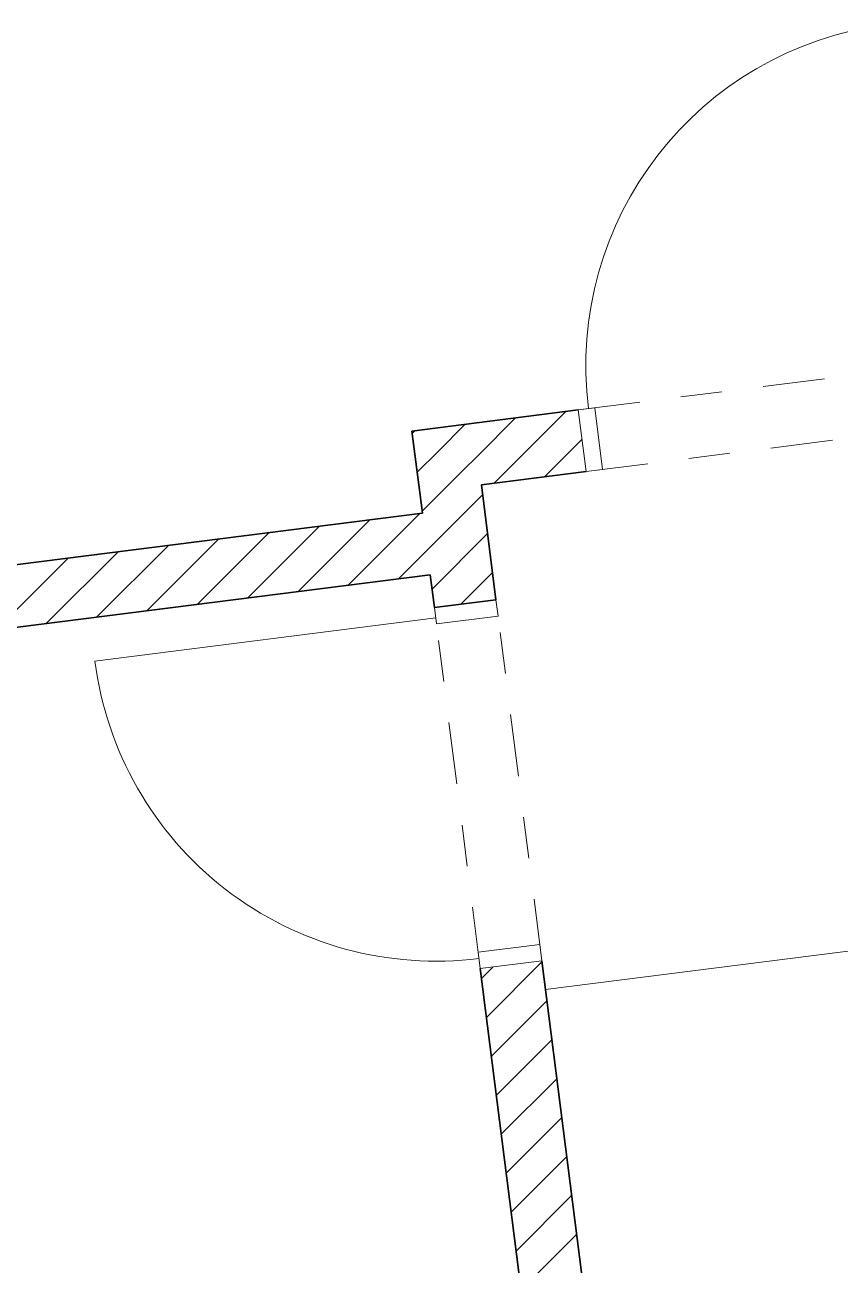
# Model space of a CAD drawing. Header units: metres. Extents: x 2713679.5 to 2713747.3, y 1226017.1 to 1226104.2.
# Drawn here: x 2713726.543 to 2713728.513, y 1226037.037 to 1226040.035 of the extents above; entities that cross this region are included whole.
import ezdxf

# ---------------------------------------------------------------- set-up
doc = ezdxf.new("R2010")
doc.units = ezdxf.units.M
doc.header["$MEASUREMENT"] = 0
doc.linetypes.add('Strichpunkt 3_1_1mm Achsen', pattern=[0.25, 0.15, -0.05, 0, -0.05])
doc.layers.add('raum', color=7, linetype='Continuous', true_color=0x000000)
doc.layers.add('waende_stuetzen', color=250, linetype='Continuous')

msp = doc.modelspace()

# ---------------------------------------------------------------- linework, layer by layer
at = {"layer": 'raum', "color": 255, "linetype": 'Continuous', "lineweight": 13}
msp.add_line((2713727.8012, 1226037.7029), (2713728.5701, 1226037.8004), dxfattribs=at)
at = {"layer": 'waende_stuetzen', "color": 7, "linetype": 'Strichpunkt 3_1_1mm Achsen', "lineweight": 13}
for p, q in [((2713727.8805, 1226039.104), (2713728.7535, 1226039.2148)), ((2713727.8994, 1226038.9552), (2713728.7724, 1226039.066)), ((2713727.7924, 1226037.7723), (2713727.6816, 1226038.6453)), ((2713727.6436, 1226037.7534), (2713727.5328, 1226038.6264))]:
    msp.add_line(p, q, dxfattribs=at)
at = {"layer": 'waende_stuetzen', "color": 7, "linetype": 'Continuous', "lineweight": 35}
for p, q in [((2713727.8805, 1226039.104), (2713727.4787, 1226039.053)), ((2713727.4787, 1226039.053), (2713727.4976, 1226038.9042)), ((2713727.6464, 1226038.9231), (2713727.8994, 1226038.9552)), ((2713727.6816, 1226038.6453), (2713727.6464, 1226038.9231)), ((2713727.4976, 1226038.9042), (2713727.5039, 1226038.8546)), ((2713727.5039, 1226038.8546), (2713722.5635, 1226038.2276)), ((2713722.5824, 1226038.0788), (2713727.5228, 1226038.7058)), ((2713727.5228, 1226038.7058), (2713727.5328, 1226038.6264)), ((2713727.5328, 1226038.6264), (2713727.6816, 1226038.6453)), ((2713728.0927, 1226035.4063), (2713727.7924, 1226037.7723)), ((2713727.6436, 1226037.7534), (2713727.9439, 1226035.3874))]:
    msp.add_line(p, q, dxfattribs=at)
at = {"layer": 'waende_stuetzen', "color": 18, "linetype": 'Continuous', "lineweight": 0, "true_color": 0x000000}
for p, q in [((2713727.6772, 1226038.927), (2713727.8504, 1226039.1002)), ((2713727.542, 1226039.0039), (2713727.6074, 1226039.0693)), ((2713727.6375, 1226038.9933), (2713727.7289, 1226039.0847)), ((2713727.4794, 1226039.0474), (2713727.4822, 1226039.0502)), ((2713727.4822, 1226039.0502), (2713727.4859, 1226039.0539)), ((2713727.7987, 1226038.9424), (2713727.8895, 1226039.0332)), ((2713727.4913, 1226038.9533), (2713727.542, 1226039.0039)), ((2713727.6018, 1226038.9576), (2713727.6375, 1226038.9933)), ((2713727.5557, 1226038.9116), (2713727.6018, 1226038.9576)), ((2713727.5033, 1226038.8592), (2713727.5557, 1226038.9116)), ((2713727.5152, 1226038.765), (2713727.6494, 1226038.8992)), ((2713727.3248, 1226038.6807), (2713727.498, 1226038.8538)), ((2713727.0818, 1226038.6498), (2713727.255, 1226038.823)), ((2713727.2033, 1226038.6652), (2713727.3765, 1226038.8384)), ((2713726.8389, 1226038.619), (2713727.012, 1226038.7922)), ((2713726.9603, 1226038.6344), (2713727.1335, 1226038.8076)), ((2713727.5272, 1226038.6709), (2713727.6614, 1226038.8051)), ((2713726.7174, 1226038.6036), (2713726.8906, 1226038.7767)), ((2713727.4463, 1226038.6961), (2713727.5152, 1226038.765)), ((2713726.4744, 1226038.5727), (2713726.6476, 1226038.7459)), ((2713726.5959, 1226038.5882), (2713726.7691, 1226038.7613)), ((2713727.5969, 1226038.6345), (2713727.6733, 1226038.711)), ((2713727.6466, 1226037.7297), (2713727.6742, 1226037.7573)), ((2713727.6586, 1226037.6356), (2713727.7927, 1226037.7697)), ((2713727.6705, 1226037.5415), (2713727.8047, 1226037.6756)), ((2713727.6825, 1226037.4473), (2713727.8166, 1226037.5815)), ((2713727.6944, 1226037.3532), (2713727.8286, 1226037.4874)), ((2713727.7064, 1226037.2591), (2713727.8405, 1226037.3933)), ((2713727.7183, 1226037.165), (2713727.8525, 1226037.2991)), ((2713727.7302, 1226037.0708), (2713727.8644, 1226037.205)), ((2713727.7422, 1226036.9767), (2713727.8764, 1226037.1109))]:
    msp.add_line(p, q, dxfattribs=at)
at = {"layer": 'waende_stuetzen', "color": 7, "linetype": 'Continuous', "lineweight": 13}
for p, q in [((2713727.9202, 1226039.109), (2713727.8805, 1226039.104)), ((2713727.8805, 1226039.104), (2713727.8994, 1226038.9552)), ((2713727.939, 1226038.9602), (2713727.9202, 1226039.109)), ((2713727.8994, 1226038.9552), (2713727.939, 1226038.9602)), ((2713727.6867, 1226038.6056), (2713727.6816, 1226038.6453)), ((2713727.5328, 1226038.6264), (2713727.5379, 1226038.5867)), ((2713727.536, 1226038.6016), (2713726.7126, 1226038.4971)), ((2713727.5379, 1226038.5867), (2713727.6867, 1226038.6056)), ((2713727.7874, 1226037.812), (2713727.6386, 1226037.7931)), ((2713727.7924, 1226037.7723), (2713727.7874, 1226037.812)), ((2713727.6386, 1226037.7931), (2713727.6436, 1226037.7534)), ((2713727.6436, 1226037.7534), (2713727.7924, 1226037.7723))]:
    msp.add_line(p, q, dxfattribs=at)
for centre, start, end in [((2713728.7287, 1226039.2116), 97.2326, 187.2326), ((2713727.536, 1226038.6016), 187.2326, 277.2326)]:
    msp.add_arc(centre, 0.83, start, end, dxfattribs=at)

doc.saveas('drawing.dxf')
